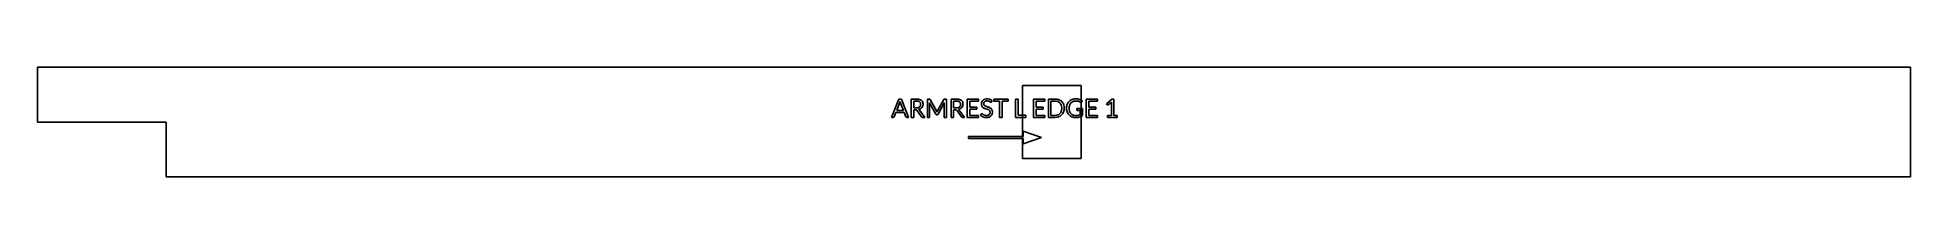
# Model space of a CAD drawing. Header units: millimetres. Extents: x 0 to 513, y 0 to 30.
import ezdxf

# ---------------------------------------------------------------- set-up
doc = ezdxf.new("R2010")
doc.units = ezdxf.units.MM
for name, color, linetype in [('LABEL', 7, 'Continuous'), ('OUTLINE', 7, 'Continuous'), ('POCKET_D57_17', 7, 'Continuous')]:
    doc.layers.add(name, color=color, linetype=linetype)

msp = doc.modelspace()

# ---------------------------------------------------------------- linework, layer by layer
at = {"layer": 'LABEL'}
for p, q in [((233.73, 16.27), (235.73, 21.27)), ((235.73, 21.27), (236.42, 21.27)), ((236.07, 20.63), (235.92, 20.15)), ((236.22, 20.16), (236.07, 20.63)), ((236.42, 21.27), (238.42, 16.27)), ((239.12, 16.27), (239.12, 21.27)), ((239.12, 21.27), (240.53, 21.27)), ((240.53, 20.73), (239.79, 20.73)), ((239.79, 20.73), (239.79, 18.85)), ((243.54, 16.27), (243.54, 21.27)), ((243.54, 21.27), (244.04, 21.27)), ((244.27, 21.15), (246, 18.07)), ((246.32, 18.08), (248.01, 21.15)), ((248.24, 21.27), (248.74, 21.27)), ((248.74, 21.27), (248.74, 16.27)), ((250.03, 16.27), (250.03, 21.27)), ((250.03, 21.27), (251.44, 21.27)), ((251.44, 20.73), (250.7, 20.73)), ((250.7, 20.73), (250.7, 18.85)), ((254.46, 16.27), (254.46, 21.27)), ((254.46, 21.27), (257.54, 21.27)), ((257.54, 20.72), (255.14, 20.72)), ((255.14, 20.72), (255.14, 19.05)), ((257.54, 21.27), (257.54, 20.72)), ((261.07, 20.49), (261.23, 20.81)), ((261.7, 20.7), (261.7, 21.27)), ((261.7, 21.27), (265.61, 21.27)), ((263.32, 20.7), (261.7, 20.7)), ((263.32, 16.27), (263.32, 20.7)), ((265.61, 20.7), (264, 20.7)), ((264, 20.7), (264, 16.27)), ((265.61, 21.27), (265.61, 20.7)), ((267.67, 16.27), (267.67, 21.27)), ((267.67, 21.27), (268.35, 21.27)), ((268.35, 21.27), (268.35, 16.84)), ((272.61, 16.27), (272.61, 21.27)), ((272.61, 21.27), (275.69, 21.27)), ((275.69, 20.72), (273.29, 20.72)), ((273.29, 20.72), (273.29, 19.05)), ((275.69, 21.27), (275.69, 20.72)), ((276.66, 16.27), (276.66, 21.27)), ((276.66, 21.27), (278.53, 21.27)), ((278.53, 20.72), (277.34, 20.72)), ((277.34, 20.72), (277.34, 16.81)), ((285.95, 20.69), (285.76, 20.38)), ((287.04, 16.27), (287.04, 21.27)), ((287.04, 21.27), (290.12, 21.27)), ((290.12, 20.72), (287.72, 20.72)), ((287.72, 20.72), (287.72, 19.05)), ((290.12, 21.27), (290.12, 20.72)), ((292.54, 19.99), (294.02, 21.28)), ((294.02, 21.28), (294.53, 21.28)), ((294.53, 21.28), (294.53, 16.74)), ((234.25, 16.27), (233.73, 16.27)), ((234.95, 17.63), (234.48, 16.43)), ((237.19, 17.63), (234.95, 17.63)), ((235.92, 20.15), (235.14, 18.12)), ((235.14, 18.12), (237.01, 18.12)), ((237.01, 18.12), (236.22, 20.16)), ((237.66, 16.43), (237.19, 17.63)), ((238.42, 16.27), (237.89, 16.27)), ((239.79, 16.27), (239.12, 16.27)), ((239.79, 18.85), (240.5, 18.85)), ((239.79, 18.35), (239.79, 16.27)), ((240.3, 18.35), (239.79, 18.35)), ((241.94, 16.41), (240.64, 18.2)), ((241.35, 18.25), (242.81, 16.27)), ((242.81, 16.27), (242.21, 16.27)), ((244.13, 16.27), (243.54, 16.27)), ((245.86, 17.14), (244.11, 20.28)), ((244.11, 20.28), (244.13, 19.94)), ((244.13, 19.94), (244.13, 16.27)), ((246.21, 16.99), (246.11, 16.99)), ((246.16, 17.71), (246.32, 18.08)), ((248.16, 20.27), (246.45, 17.14)), ((248.15, 19.94), (248.16, 20.27)), ((248.15, 16.27), (248.15, 19.94)), ((248.74, 16.27), (248.15, 16.27)), ((250.7, 16.27), (250.03, 16.27)), ((250.7, 18.85), (251.41, 18.85)), ((250.7, 18.35), (250.7, 16.27)), ((251.22, 18.35), (250.7, 18.35)), ((252.85, 16.41), (251.56, 18.2)), ((252.27, 18.25), (253.73, 16.27)), ((253.73, 16.27), (253.13, 16.27)), ((257.54, 16.27), (254.46, 16.27)), ((255.14, 19.05), (257.08, 19.05)), ((257.08, 18.52), (255.14, 18.52)), ((255.14, 18.52), (255.14, 16.82)), ((255.14, 16.82), (257.54, 16.82)), ((257.08, 19.05), (257.08, 18.52)), ((257.54, 16.82), (257.54, 16.27)), ((258.3, 17.18), (258.11, 16.86)), ((264, 16.27), (263.32, 16.27)), ((270.51, 16.27), (267.67, 16.27)), ((268.35, 16.84), (270.51, 16.84)), ((270.51, 16.84), (270.51, 16.27)), ((275.69, 16.27), (272.61, 16.27)), ((273.29, 19.05), (275.23, 19.05)), ((275.23, 18.52), (273.29, 18.52)), ((273.29, 18.52), (273.29, 16.82)), ((273.29, 16.82), (275.69, 16.82)), ((275.23, 19.05), (275.23, 18.52)), ((275.69, 16.82), (275.69, 16.27)), ((278.53, 16.27), (276.66, 16.27)), ((277.34, 16.81), (278.53, 16.81)), ((284.46, 18.29), (284.46, 18.67)), ((284.46, 18.67), (286, 18.67)), ((285.38, 18.15), (284.61, 18.15)), ((285.38, 17.05), (285.38, 18.15)), ((286, 18.67), (286, 16.75)), ((290.12, 16.27), (287.04, 16.27)), ((287.72, 19.05), (289.66, 19.05)), ((289.66, 18.52), (287.72, 18.52)), ((287.72, 18.52), (287.72, 16.82)), ((287.72, 16.82), (290.12, 16.82)), ((289.66, 19.05), (289.66, 18.52)), ((290.12, 16.82), (290.12, 16.27)), ((292.73, 19.72), (292.54, 19.99)), ((292.83, 16.74), (293.91, 16.74)), ((292.83, 16.27), (292.83, 16.74)), ((295.51, 16.27), (292.83, 16.27)), ((293.92, 20.46), (293.02, 19.7)), ((293.91, 20.15), (293.92, 20.46)), ((293.91, 16.74), (293.91, 20.15)), ((294.53, 16.74), (295.51, 16.74)), ((295.51, 16.74), (295.51, 16.27)), ((269.79, 11.07), (254.79, 11.07)), ((254.79, 11.07), (254.79, 10.47)), ((254.79, 10.47), (269.79, 10.47)), ((269.79, 12.52), (269.79, 11.07)), ((274.79, 10.77), (269.79, 12.52)), ((269.79, 9.02), (274.79, 10.77)), ((269.79, 10.47), (269.79, 9.02))]:
    msp.add_line(p, q, dxfattribs=at)
for centre, radius, start, end in [((240.53, 17.27), 4, 81.6269, 90), ((240.53, 18.13), 2.61, 80.8496, 90), ((240.77, 19.63), 1.08, 59.0418, 80.8496), ((240.84, 19.35), 1.9, 64.0692, 81.6269), ((240.95, 19.92), 0.741, 34.0788, 59.0418), ((241.11, 19.9), 1.28, 41.693, 64.0692), ((241.21, 20), 1.14, 16.6233, 41.693), ((244.04, 20.52), 0.748, 82.1919, 90), ((244.12, 21.11), 0.147, 43.9584, 82.1919), ((244.05, 21.05), 0.241, 34.5134, 43.9584), ((243.88, 20.93), 0.453, 29.4759, 34.5134), ((248.4, 20.93), 0.452, 141.6184, 150.5241), ((248.15, 21.13), 0.123, 109.6538, 141.6184), ((248.19, 21), 0.266, 94.4628, 109.6538), ((248.24, 20.36), 0.91, 90, 94.4628), ((251.44, 17.27), 4, 81.6269, 90), ((251.44, 18.13), 2.61, 80.8496, 90), ((251.69, 19.63), 1.08, 59.0418, 80.8496), ((251.75, 19.35), 1.9, 64.0692, 81.6269), ((251.86, 19.92), 0.741, 34.0788, 59.0418), ((252.02, 19.9), 1.28, 41.693, 64.0692), ((252.13, 20), 1.14, 16.6233, 41.693), ((259.63, 19.96), 1.31, 122.4625, 157.4375), ((259.82, 19.66), 1.66, 94.6755, 122.4625), ((259.71, 19.95), 0.781, 114.2083, 140.101), ((259.83, 19.69), 1.07, 94.891, 114.2083), ((259.87, 19.07), 2.26, 73.2362, 94.6755), ((259.87, 19.18), 1.58, 81.7675, 94.891), ((259.94, 19.62), 1.14, 65.6924, 81.7675), ((259.57, 18.8), 2.04, 56.6593, 65.6924), ((260.02, 19.55), 1.75, 45.7848, 73.2362), ((278.53, 18.4), 2.87, 70.3423, 90), ((278.53, 18.39), 2.33, 85.2572, 90), ((278.56, 18.74), 1.98, 79.6952, 85.2572), ((278.61, 19.03), 1.68, 56.0223, 79.6952), ((278.77, 19.05), 2.17, 44.5416, 70.3423), ((278.7, 18.99), 2.27, 14.4776, 44.5416), ((283.86, 19.08), 2.17, 116.7689, 144.5449), ((283.95, 19.13), 1.57, 116.5161, 143.1019), ((284.12, 18.56), 2.76, 94.7377, 116.7689), ((284.12, 18.8), 1.94, 94.8973, 116.5161), ((284.17, 17.96), 3.36, 77.6394, 94.7377), ((284.18, 18.04), 2.69, 83.2446, 94.8973), ((284.27, 18.75), 1.98, 67.4259, 83.2446), ((284.4, 19.02), 2.28, 52.6699, 77.6394), ((284.4, 19.08), 1.62, 58.1779, 67.4259), ((284.3, 18.88), 2.45, 50.1347, 52.6699), ((284.3, 18.88), 2.46, 47.6026, 50.1347), ((234.25, 16.51), 0.242, 270, 305.2885), ((234.24, 16.52), 0.256, 305.2885, 338.7495), ((237.91, 16.52), 0.262, 201.8014, 234.4821), ((237.89, 16.51), 0.24, 234.4821, 270), ((240.3, 17.38), 0.971, 86.3823, 90), ((240.33, 17.8), 0.557, 80.0738, 86.3823), ((240.38, 18.06), 0.291, 53.7588, 80.0738), ((240.5, 20.68), 1.83, 270, 289.9155), ((240.3, 17.95), 0.419, 35.3112, 53.7588), ((240.83, 19.77), 0.869, 289.9155, 330.4948), ((240.63, 20.64), 2.23, 282.8937, 288.3178), ((240.82, 17.93), 0.62, 45.405, 59.7436), ((240.65, 17.76), 0.856, 34.992, 45.405), ((240.76, 20.26), 1.83, 288.3178, 294.9439), ((240.88, 19.99), 1.54, 294.9439, 318.0674), ((240.91, 19.9), 0.791, 10.6582, 34.0788), ((240.78, 19.8), 0.922, 330.4948, 352.8297), ((240.54, 19.83), 1.16, 352.8297, 10.6582), ((242.18, 16.56), 0.284, 211.373, 243.654), ((241.06, 19.83), 1.3, 318.0674, 345.277), ((242.21, 16.62), 0.351, 243.654, 270), ((240.84, 19.89), 1.52, 0.9691, 16.6233), ((240.85, 19.89), 1.52, 345.277, 0.9691), ((246.16, 17.3), 0.335, 209.0546, 235.3149), ((246.11, 17.24), 0.25, 235.3149, 270), ((244.88, 17.42), 1.3, 21.5128, 30.2564), ((237.21, 14.4), 9.54, 20.3231, 21.5128), ((246.21, 17.24), 0.25, 270, 304.6851), ((246.16, 17.3), 0.335, 304.6851, 330.9454), ((251.22, 17.38), 0.971, 86.3823, 90), ((251.24, 17.8), 0.557, 80.0738, 86.3823), ((251.29, 18.06), 0.291, 53.7588, 80.0738), ((251.41, 20.68), 1.83, 270, 289.9155), ((251.21, 17.95), 0.419, 35.3112, 53.7588), ((251.74, 19.77), 0.869, 289.9155, 330.4948), ((251.55, 20.64), 2.23, 282.8937, 288.3178), ((251.73, 17.93), 0.62, 45.405, 59.7436), ((251.57, 17.76), 0.856, 34.992, 45.405), ((251.67, 20.26), 1.83, 288.3178, 294.9439), ((251.8, 19.99), 1.54, 294.9439, 318.0674), ((251.82, 19.9), 0.791, 10.6582, 34.0788), ((251.69, 19.8), 0.922, 330.4948, 352.8297), ((251.46, 19.83), 1.16, 352.8297, 10.6582), ((253.1, 16.56), 0.284, 211.373, 243.654), ((251.97, 19.83), 1.3, 318.0674, 345.277), ((253.13, 16.62), 0.351, 243.654, 270), ((251.76, 19.89), 1.52, 0.9691, 16.6233), ((251.76, 19.89), 1.52, 345.277, 0.9691), ((259.6, 18.27), 2.05, 223.2851, 252.8927), ((258.51, 17.03), 0.257, 133.444, 143.9726), ((259.89, 19.93), 1.57, 175.2297, 190.4786), ((259.66, 19.95), 1.34, 157.4375, 175.2297), ((258.51, 17.03), 0.261, 123.1113, 133.444), ((259.42, 19.84), 1.09, 190.4786, 218.318), ((258.45, 17.12), 0.153, 71.8882, 123.1113), ((258.38, 16.9), 0.382, 50.1944, 71.8882), ((259.58, 19.97), 1.3, 218.318, 241.9275), ((260.26, 19.15), 2.55, 230.1944, 234.4635), ((259.93, 18.69), 1.98, 234.4635, 239.963), ((259.86, 18.58), 1.85, 239.963, 248.1567), ((259.79, 19.98), 0.84, 169.0052, 187.1502), ((259.65, 20.01), 0.697, 140.101, 169.0052), ((259.46, 19.94), 0.508, 187.1502, 216.7537), ((260.02, 20.78), 2.22, 241.9275, 249.4744), ((259.66, 18.48), 2.27, 252.8927, 279.7588), ((259.75, 20.16), 0.872, 216.7537, 242.2987), ((259.61, 17.96), 1.18, 248.1567, 260.9018), ((261.28, 24.14), 5.81, 249.4744, 252.3682), ((260.48, 21.55), 2.44, 242.2987, 251.5651), ((259.7, 18.48), 1.71, 260.9018, 274.3714), ((473.09, 690.57), 705.09, 252.36821, 252.38695), ((239.63, -41), 63.49, 71.3557, 71.5651), ((453.61, 629.21), 640.71, 252.38695, 252.40758), ((259.74, 17.9), 1.13, 274.3714, 294.6384), ((237.5, -47.33), 70.16, 71.1662, 71.3557), ((259.31, 16.43), 2.14, 61.8168, 72.4076), ((259.77, 17.89), 1.67, 279.7588, 306.8898), ((258.38, 13.91), 5.47, 66.2875, 71.1662), ((259.86, 17.65), 0.854, 294.6384, 321.8611), ((259.92, 17.57), 0.844, 35.4069, 61.8168), ((259.86, 17.65), 0.844, 321.8611, 349.4127), ((259.96, 17.5), 1.54, 49.1081, 66.2875), ((260.16, 17.74), 0.552, 5.0183, 35.4069), ((257.89, 16.26), 5.08, 54.836, 56.6593), ((259.62, 17.69), 1.09, 349.4127, 5.0183), ((259.92, 17.68), 1.41, 306.8898, 338.7998), ((260.92, 20.55), 0.169, 234.836, 286.0908), ((260.93, 20.52), 0.134, 286.0908, 317.4407), ((260.28, 17.87), 1.05, 26.27, 49.1081), ((260.75, 20.68), 0.371, 317.4407, 329.0362), ((260.2, 17.83), 1.14, 5.1393, 26.27), ((259.7, 17.76), 1.65, 338.7998, 352.3623), ((259.6, 17.78), 1.75, 352.3623, 5.1393), ((278.53, 18.86), 2.04, 270, 290.0867), ((278.53, 19.25), 2.98, 270, 283.3217), ((278.68, 18.64), 2.35, 283.3217, 300.1451), ((278.72, 18.34), 1.5, 290.0867, 317.2906), ((278.7, 19.16), 1.53, 30.0942, 56.0223), ((278.63, 18.43), 1.62, 317.2906, 340.594), ((278.78, 18.46), 2.15, 300.1451, 328.7649), ((278.33, 18.95), 1.95, 9.1618, 30.0942), ((277.8, 18.72), 2.49, 340.594, 355.8818), ((277.2, 18.76), 3.1, 355.8818, 9.1618), ((278.41, 18.68), 2.58, 328.7649, 352.74), ((277.82, 18.76), 3.17, 352.74, 14.4776), ((284.9, 18.78), 3.28, 169.0724, 187.386), ((284.26, 18.69), 2.64, 187.386, 212.5911), ((284.06, 18.94), 2.43, 144.5449, 169.0724), ((283.93, 18.48), 2.24, 212.5911, 242.0321), ((285.04, 18.76), 2.73, 165.4115, 180), ((285.06, 18.76), 2.74, 180, 196.8023), ((284.11, 19.01), 1.77, 143.1019, 165.4115), ((284.07, 18.47), 1.71, 196.8023, 223.4089), ((283.99, 18.39), 1.61, 223.4089, 249.3705), ((284, 18.61), 2.38, 242.0321, 264.0451), ((284.14, 18.79), 2.04, 249.3705, 270), ((284.17, 20.26), 4.05, 264.0451, 277.125), ((284.14, 19.8), 3.04, 270, 280.7217), ((284.59, 18.29), 0.125, 180, 229.886), ((284.61, 18.31), 0.159, 229.886, 270), ((284.29, 19.31), 3.09, 277.125, 290.4384), ((284.29, 19.05), 2.28, 280.7217, 295.0375), ((283.96, 19.75), 3.05, 295.0375, 296.4301), ((288.34, 25.43), 5.84, 238.1779, 240.7512), ((283.9, 19.88), 3.19, 296.4301, 297.7585), ((284.44, 18.91), 2.67, 290.4384, 305.8377), ((285.68, 20.66), 0.388, 239.9314, 245.1102), ((285.63, 20.56), 0.269, 245.1102, 252.5528), ((285.6, 20.46), 0.173, 252.5528, 293.0138), ((285.59, 20.49), 0.203, 293.0138, 327.8043), ((292.87, 19.82), 0.171, 213.6901, 267.9798), ((292.88, 19.88), 0.237, 267.9798, 308.6598)]:
    msp.add_arc(centre, radius, start, end, dxfattribs=at)
at = {"layer": 'OUTLINE'}
for p, q in [((0, 15), (0, 30)), ((0, 30), (512.6, 30)), ((512.6, 30), (512.6, 0)), ((35.2, 15), (0, 15)), ((35.2, 0), (35.2, 15)), ((512.6, 0), (35.2, 0))]:
    msp.add_line(p, q, dxfattribs=at)
at = {"layer": 'POCKET_D57_17'}
for p, q in [((269.6, 5), (269.6, 25)), ((269.6, 25), (285.6, 25)), ((285.6, 25), (285.6, 5)), ((285.6, 5), (269.6, 5))]:
    msp.add_line(p, q, dxfattribs=at)

doc.saveas('drawing.dxf')
